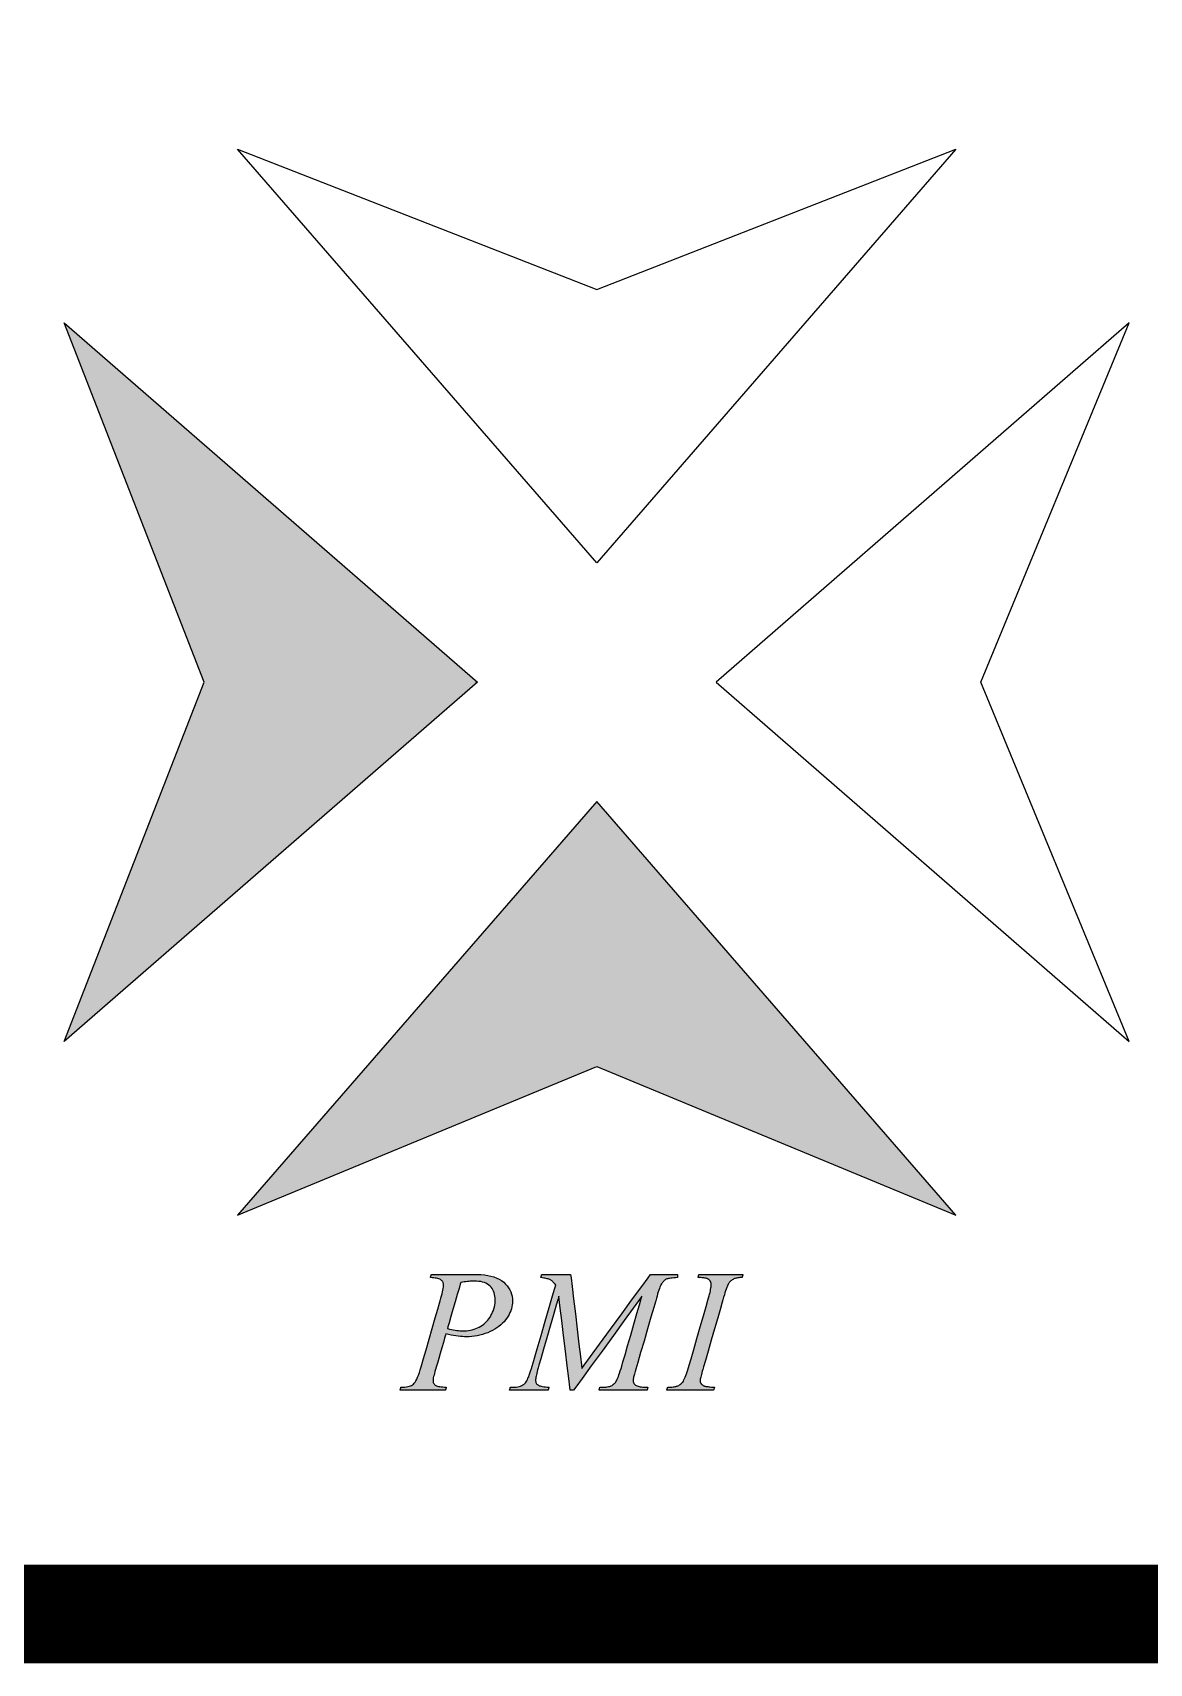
# Model space of a CAD drawing. Header units: millimetres. Extents: x 7456 to 7998, y -452 to -67.
# Drawn here: x 7682.29 to 7702.64, y -451.65 to -421.95 of the extents above; entities that cross this region are included whole.
import ezdxf

# ---------------------------------------------------------------- set-up
doc = ezdxf.new("R2010")
doc.units = ezdxf.units.MM
doc.header["$LTSCALE"] = 10
doc.layers.get('0').update_dxf_attribs({"linetype": 'CONTINUOUS'})
doc.layers.add('str', color=7, linetype='CONTINUOUS', lineweight=25)

# ---------------------------------------------------------------- blocks, each defined once
blk = doc.blocks.new('PMI-Logo-3')
h = blk.add_hatch(color=4)
h.paths.add_polyline_path([(6.666, -0.012), (6.666, 0.012), (0, 5.804), (2.266, 0), (0, -5.804)])
h.paths.add_polyline_path([(8.608, -1.928), (2.804, -8.607), (8.608, -6.206), (14.411, -8.607)])
h.paths.add_polyline_path([(10.281, -11.258), (10.284, -11.243), (10.288, -11.225), (10.293, -11.205), (10.299, -11.182), (10.306, -11.157), (10.314, -11.129), (10.323, -11.099), (10.334, -11.06), (10.364, -10.957), (10.407, -10.807), (10.459, -10.629), (10.512, -10.442), (10.564, -10.265), (10.607, -10.115), (10.637, -10.012), (10.648, -9.973), (10.659, -9.932), (10.67, -9.894), (10.68, -9.86), (10.689, -9.829), (10.699, -9.801), (10.708, -9.777), (10.716, -9.756), (10.724, -9.739), (10.731, -9.724), (10.739, -9.712), (10.747, -9.701), (10.756, -9.69), (10.766, -9.68), (10.776, -9.67), (10.787, -9.661), (10.799, -9.653), (10.812, -9.645), (10.826, -9.638), (10.841, -9.631), (10.859, -9.626), (10.872, -9.623), (10.887, -9.62), (10.903, -9.619), (10.919, -9.617), (10.937, -9.617), (10.956, -9.617), (10.958, -9.611), (10.96, -9.604), (10.963, -9.596), (10.965, -9.588), (10.968, -9.581), (10.971, -9.568), (10.947, -9.568), (10.882, -9.568), (10.787, -9.568), (10.674, -9.568), (10.556, -9.568), (10.444, -9.568), (10.349, -9.568), (10.284, -9.568), (10.259, -9.568), (10.255, -9.581), (10.252, -9.588), (10.25, -9.596), (10.247, -9.604), (10.245, -9.611), (10.243, -9.617), (10.265, -9.617), (10.286, -9.617), (10.306, -9.618), (10.323, -9.619), (10.339, -9.621), (10.353, -9.623), (10.372, -9.626), (10.389, -9.631), (10.404, -9.638), (10.417, -9.646), (10.428, -9.655), (10.438, -9.665), (10.445, -9.676), (10.451, -9.689), (10.455, -9.702), (10.457, -9.717), (10.457, -9.729), (10.457, -9.745), (10.455, -9.764), (10.453, -9.784), (10.449, -9.806), (10.445, -9.83), (10.439, -9.855), (10.432, -9.882), (10.425, -9.911), (10.416, -9.941), (10.405, -9.98), (10.375, -10.084), (10.332, -10.234), (10.281, -10.412), (10.227, -10.599), (10.175, -10.777), (10.132, -10.928), (10.102, -11.031), (10.091, -11.07), (10.081, -11.106), (10.07, -11.14), (10.059, -11.17), (10.049, -11.199), (10.038, -11.225), (10.028, -11.248), (10.018, -11.269), (10.008, -11.287), (9.994, -11.308), (9.979, -11.325), (9.961, -11.34), (9.945, -11.35), (9.933, -11.357), (9.921, -11.363), (9.908, -11.368), (9.894, -11.373), (9.875, -11.378), (9.859, -11.38), (9.843, -11.382), (9.824, -11.384), (9.803, -11.385), (9.78, -11.387), (9.755, -11.387), (9.75, -11.4), (9.747, -11.408), (9.744, -11.416), (9.741, -11.424), (9.736, -11.436), (9.762, -11.436), (9.832, -11.436), (9.932, -11.436), (10.052, -11.436), (10.178, -11.436), (10.297, -11.436), (10.398, -11.436), (10.468, -11.436), (10.494, -11.436), (10.498, -11.424), (10.5, -11.416), (10.503, -11.408), (10.505, -11.4), (10.509, -11.387), (10.483, -11.386), (10.46, -11.384), (10.438, -11.382), (10.419, -11.38), (10.401, -11.378), (10.386, -11.375), (10.372, -11.373), (10.356, -11.369), (10.339, -11.364), (10.325, -11.357), (10.313, -11.35), (10.3, -11.339), (10.289, -11.324), (10.282, -11.307), (10.279, -11.291), (10.279, -11.276)])
h.paths.add_polyline_path([(9.276, -11.372), (9.261, -11.366), (9.247, -11.359), (9.23, -11.349), (9.216, -11.337), (9.206, -11.322), (9.2, -11.305), (9.197, -11.286), (9.198, -11.268), (9.199, -11.255), (9.201, -11.24), (9.203, -11.225), (9.207, -11.209), (9.211, -11.192), (9.216, -11.174), (9.221, -11.155), (9.228, -11.135), (9.239, -11.095), (9.271, -10.986), (9.317, -10.828), (9.372, -10.641), (9.429, -10.445), (9.483, -10.258), (9.529, -10.1), (9.561, -9.991), (9.573, -9.951), (9.583, -9.914), (9.592, -9.88), (9.602, -9.849), (9.611, -9.82), (9.62, -9.794), (9.629, -9.771), (9.638, -9.751), (9.646, -9.734), (9.655, -9.719), (9.663, -9.706), (9.672, -9.694), (9.681, -9.683), (9.69, -9.673), (9.704, -9.66), (9.723, -9.646), (9.741, -9.637), (9.756, -9.634), (9.769, -9.631), (9.786, -9.629), (9.805, -9.626), (9.828, -9.624), (9.853, -9.622), (9.882, -9.619), (9.913, -9.617), (9.913, -9.604), (9.913, -9.596), (9.913, -9.588), (9.913, -9.581), (9.913, -9.568), (9.898, -9.568), (9.858, -9.568), (9.8, -9.568), (9.73, -9.568), (9.658, -9.568), (9.589, -9.568), (9.53, -9.568), (9.49, -9.568), (9.475, -9.568), (9.437, -9.62), (9.335, -9.759), (9.188, -9.961), (9.013, -10.2), (8.83, -10.452), (8.655, -10.691), (8.508, -10.892), (8.406, -11.032), (8.368, -11.084), (8.362, -11.032), (8.345, -10.892), (8.321, -10.691), (8.292, -10.452), (8.262, -10.2), (8.233, -9.961), (8.209, -9.759), (8.192, -9.62), (8.185, -9.568), (8.169, -9.568), (8.127, -9.568), (8.064, -9.568), (7.991, -9.568), (7.913, -9.568), (7.84, -9.568), (7.778, -9.568), (7.735, -9.568), (7.719, -9.568), (7.715, -9.581), (7.713, -9.588), (7.711, -9.596), (7.708, -9.604), (7.705, -9.617), (7.729, -9.62), (7.751, -9.623), (7.771, -9.626), (7.79, -9.63), (7.807, -9.634), (7.822, -9.638), (7.836, -9.643), (7.853, -9.649), (7.872, -9.66), (7.886, -9.671), (7.895, -9.68), (7.905, -9.689), (7.915, -9.7), (7.925, -9.711), (7.935, -9.724), (7.945, -9.737), (7.931, -9.785), (7.893, -9.913), (7.84, -10.098), (7.776, -10.318), (7.708, -10.549), (7.644, -10.769), (7.59, -10.954), (7.553, -11.082), (7.539, -11.13), (7.529, -11.162), (7.518, -11.191), (7.508, -11.218), (7.497, -11.243), (7.487, -11.264), (7.477, -11.283), (7.467, -11.3), (7.457, -11.314), (7.447, -11.325), (7.433, -11.338), (7.416, -11.35), (7.398, -11.36), (7.378, -11.368), (7.356, -11.375), (7.332, -11.38), (7.307, -11.384), (7.279, -11.387), (7.25, -11.387), (7.24, -11.387), (7.228, -11.387), (7.213, -11.387), (7.209, -11.4), (7.207, -11.408), (7.204, -11.416), (7.202, -11.424), (7.198, -11.436), (7.219, -11.436), (7.276, -11.436), (7.359, -11.436), (7.458, -11.436), (7.561, -11.436), (7.66, -11.436), (7.743, -11.436), (7.8, -11.436), (7.821, -11.436), (7.822, -11.435), (7.825, -11.424), (7.828, -11.416), (7.83, -11.408), (7.833, -11.4), (7.835, -11.394), (7.837, -11.387), (7.806, -11.385), (7.778, -11.382), (7.753, -11.379), (7.73, -11.375), (7.71, -11.371), (7.693, -11.367), (7.678, -11.362), (7.661, -11.354), (7.645, -11.341), (7.633, -11.326), (7.624, -11.309), (7.62, -11.289), (7.619, -11.272), (7.62, -11.26), (7.621, -11.245), (7.624, -11.227), (7.627, -11.208), (7.632, -11.185), (7.638, -11.161), (7.645, -11.134), (7.653, -11.105), (7.662, -11.073), (7.673, -11.033), (7.704, -10.927), (7.748, -10.773), (7.801, -10.591), (7.856, -10.399), (7.909, -10.217), (7.953, -10.063), (7.983, -9.957), (7.995, -9.917), (8.001, -9.97), (8.018, -10.109), (8.042, -10.311), (8.071, -10.551), (8.101, -10.803), (8.13, -11.043), (8.155, -11.245), (8.171, -11.384), (8.178, -11.436), (8.185, -11.436), (8.192, -11.436), (8.201, -11.436), (8.21, -11.436), (8.219, -11.436), (8.227, -11.436), (8.234, -11.436), (8.271, -11.384), (8.373, -11.245), (8.52, -11.043), (8.694, -10.803), (8.878, -10.551), (9.052, -10.311), (9.199, -10.109), (9.301, -9.97), (9.339, -9.917), (9.328, -9.955), (9.299, -10.054), (9.258, -10.198), (9.208, -10.369), (9.157, -10.548), (9.107, -10.719), (9.066, -10.863), (9.037, -10.963), (9.026, -11), (9.013, -11.045), (9.001, -11.087), (8.989, -11.124), (8.978, -11.158), (8.967, -11.189), (8.958, -11.215), (8.948, -11.238), (8.94, -11.258), (8.932, -11.273), (8.925, -11.286), (8.917, -11.299), (8.909, -11.31), (8.896, -11.325), (8.879, -11.342), (8.861, -11.354), (8.843, -11.363), (8.829, -11.369), (8.813, -11.374), (8.797, -11.378), (8.779, -11.381), (8.76, -11.384), (8.74, -11.386), (8.719, -11.387), (8.696, -11.387), (8.686, -11.387), (8.674, -11.387), (8.659, -11.387), (8.655, -11.4), (8.653, -11.408), (8.651, -11.416), (8.649, -11.424), (8.645, -11.436), (8.672, -11.436), (8.743, -11.436), (8.846, -11.436), (8.968, -11.436), (9.097, -11.436), (9.219, -11.436), (9.323, -11.436), (9.394, -11.436), (9.42, -11.436), (9.424, -11.424), (9.426, -11.416), (9.428, -11.408), (9.43, -11.4), (9.433, -11.387), (9.424, -11.387), (9.413, -11.387), (9.404, -11.387), (9.4, -11.387), (9.375, -11.387), (9.352, -11.386), (9.331, -11.383), (9.311, -11.38), (9.293, -11.376)])
h.paths.add_polyline_path([(6.079, -10.84), (6.104, -10.751), (6.129, -10.666), (6.15, -10.594), (6.164, -10.544), (6.169, -10.526), (6.213, -10.536), (6.255, -10.544), (6.295, -10.552), (6.333, -10.558), (6.37, -10.563), (6.404, -10.567), (6.438, -10.57), (6.469, -10.572), (6.499, -10.572), (6.545, -10.571), (6.59, -10.568), (6.634, -10.563), (6.678, -10.556), (6.721, -10.546), (6.763, -10.535), (6.805, -10.522), (6.846, -10.506), (6.886, -10.489), (6.924, -10.47), (6.961, -10.449), (6.995, -10.428), (7.028, -10.405), (7.058, -10.381), (7.085, -10.355), (7.111, -10.329), (7.135, -10.301), (7.156, -10.272), (7.175, -10.242), (7.192, -10.212), (7.206, -10.182), (7.219, -10.151), (7.229, -10.121), (7.237, -10.09), (7.242, -10.059), (7.246, -10.028), (7.247, -9.996), (7.245, -9.957), (7.24, -9.919), (7.231, -9.883), (7.219, -9.848), (7.203, -9.814), (7.183, -9.782), (7.16, -9.751), (7.134, -9.721), (7.104, -9.692), (7.07, -9.666), (7.033, -9.643), (6.992, -9.623), (6.947, -9.606), (6.899, -9.592), (6.848, -9.582), (6.792, -9.574), (6.733, -9.569), (6.671, -9.568), (6.646, -9.568), (6.578, -9.568), (6.48, -9.568), (6.364, -9.568), (6.242, -9.568), (6.126, -9.568), (6.028, -9.568), (5.96, -9.568), (5.935, -9.568), (5.931, -9.581), (5.929, -9.588), (5.926, -9.596), (5.924, -9.604), (5.92, -9.617), (5.948, -9.619), (5.975, -9.621), (5.999, -9.624), (6.02, -9.628), (6.039, -9.632), (6.056, -9.637), (6.071, -9.643), (6.088, -9.651), (6.105, -9.666), (6.118, -9.683), (6.126, -9.7), (6.131, -9.72), (6.132, -9.736), (6.131, -9.752), (6.129, -9.771), (6.126, -9.793), (6.121, -9.818), (6.115, -9.847), (6.108, -9.878), (6.099, -9.913), (6.088, -9.951), (6.077, -9.992), (6.066, -10.029), (6.038, -10.127), (5.997, -10.268), (5.949, -10.437), (5.898, -10.613), (5.85, -10.781), (5.809, -10.923), (5.781, -11.021), (5.77, -11.058), (5.756, -11.106), (5.741, -11.15), (5.727, -11.19), (5.713, -11.226), (5.7, -11.257), (5.686, -11.283), (5.673, -11.306), (5.66, -11.323), (5.647, -11.337), (5.633, -11.347), (5.617, -11.357), (5.599, -11.365), (5.579, -11.372), (5.556, -11.377), (5.531, -11.382), (5.504, -11.385), (5.475, -11.387), (5.444, -11.387), (5.442, -11.394), (5.44, -11.4), (5.438, -11.408), (5.435, -11.416), (5.433, -11.424), (5.429, -11.436), (5.454, -11.436), (5.521, -11.436), (5.619, -11.436), (5.735, -11.436), (5.857, -11.436), (5.972, -11.436), (6.07, -11.436), (6.137, -11.436), (6.163, -11.436), (6.163, -11.435), (6.166, -11.424), (6.168, -11.416), (6.171, -11.408), (6.173, -11.4), (6.176, -11.387), (6.146, -11.385), (6.119, -11.383), (6.094, -11.38), (6.072, -11.377), (6.052, -11.373), (6.035, -11.369), (6.02, -11.364), (6.003, -11.357), (5.987, -11.344), (5.975, -11.33), (5.967, -11.315), (5.962, -11.299), (5.962, -11.286), (5.962, -11.272), (5.964, -11.256), (5.967, -11.238), (5.972, -11.216), (5.978, -11.191), (5.985, -11.164), (5.993, -11.134), (6.003, -11.101), (6.014, -11.065), (6.019, -11.046), (6.033, -10.997), (6.054, -10.925)])
h.paths.add_polyline_path([(6.194, -10.439), (6.202, -10.414), (6.221, -10.346), (6.25, -10.247), (6.284, -10.13), (6.319, -10.006), (6.353, -9.889), (6.382, -9.79), (6.401, -9.722), (6.409, -9.696), (6.437, -9.691), (6.465, -9.687), (6.491, -9.683), (6.517, -9.68), (6.542, -9.677), (6.565, -9.675), (6.588, -9.674), (6.61, -9.673), (6.631, -9.673), (6.667, -9.674), (6.702, -9.677), (6.734, -9.682), (6.764, -9.689), (6.792, -9.698), (6.818, -9.709), (6.842, -9.722), (6.864, -9.737), (6.883, -9.754), (6.901, -9.773), (6.916, -9.793), (6.93, -9.814), (6.941, -9.837), (6.95, -9.862), (6.958, -9.888), (6.963, -9.915), (6.966, -9.943), (6.967, -9.974), (6.966, -10.003), (6.964, -10.032), (6.959, -10.061), (6.953, -10.09), (6.946, -10.119), (6.937, -10.147), (6.926, -10.175), (6.913, -10.203), (6.899, -10.23), (6.883, -10.257), (6.866, -10.282), (6.847, -10.306), (6.827, -10.328), (6.806, -10.349), (6.784, -10.368), (6.76, -10.385), (6.735, -10.401), (6.709, -10.416), (6.682, -10.429), (6.654, -10.44), (6.625, -10.45), (6.596, -10.459), (6.566, -10.465), (6.536, -10.471), (6.505, -10.475), (6.473, -10.477), (6.44, -10.478), (6.419, -10.477), (6.396, -10.476), (6.372, -10.473), (6.346, -10.47), (6.318, -10.466), (6.29, -10.461), (6.259, -10.455), (6.227, -10.447)], flags=16)
at = {"color": 4, "linetype": 'Continuous'}
blk.add_line((6.666, -0.012), (6.666, 0.012), dxfattribs=at)
for points in [[(8.608, 6.341, 0), (14.411, 8.607, 0), (8.608, 1.929, 0), (2.804, 8.607, 0), (8.608, 6.341, 0)], [(2.266, 0, 0), (0, 5.804, 0), (6.679, 0, 0), (0, -5.804, 0), (2.266, 0, 0)], [(14.814, 0, 0), (17.215, 5.804, 0), (10.536, 0, 0), (17.215, -5.804, 0), (14.814, 0, 0)], [(8.608, -6.206, 0), (14.411, -8.607, 0), (8.608, -1.928, 0), (2.804, -8.607, 0), (8.608, -6.206, 0)], [(5.935, -9.568, 0), (5.96, -9.568, 0), (6.028, -9.568, 0), (6.126, -9.568, 0), (6.242, -9.568, 0), (6.364, -9.568, 0), (6.48, -9.568, 0), (6.578, -9.568, 0), (6.646, -9.568, 0), (6.671, -9.568, 0), (6.733, -9.569, 0), (6.792, -9.574, 0), (6.848, -9.582, 0), (6.899, -9.592, 0), (6.947, -9.606, 0), (6.992, -9.623, 0), (7.033, -9.643, 0), (7.07, -9.666, 0), (7.104, -9.692, 0), (7.134, -9.721, 0), (7.16, -9.751, 0), (7.183, -9.782, 0), (7.203, -9.814, 0), (7.219, -9.848, 0), (7.231, -9.883, 0), (7.24, -9.919, 0), (7.245, -9.957, 0), (7.247, -9.996, 0), (7.246, -10.028, 0), (7.242, -10.059, 0), (7.237, -10.09, 0), (7.229, -10.121, 0), (7.219, -10.151, 0), (7.206, -10.182, 0), (7.192, -10.212, 0), (7.175, -10.242, 0), (7.156, -10.272, 0), (7.135, -10.301, 0), (7.111, -10.329, 0), (7.085, -10.355, 0), (7.058, -10.381, 0), (7.028, -10.405, 0), (6.995, -10.428, 0), (6.961, -10.449, 0), (6.924, -10.47, 0), (6.886, -10.489, 0), (6.846, -10.506, 0), (6.805, -10.522, 0), (6.763, -10.535, 0), (6.721, -10.546, 0), (6.678, -10.556, 0), (6.634, -10.563, 0), (6.59, -10.568, 0), (6.545, -10.571, 0), (6.499, -10.572, 0), (6.469, -10.572, 0), (6.438, -10.57, 0), (6.404, -10.567, 0), (6.37, -10.563, 0), (6.333, -10.558, 0), (6.295, -10.552, 0), (6.255, -10.544, 0), (6.213, -10.536, 0), (6.169, -10.526, 0), (6.164, -10.544, 0), (6.15, -10.594, 0), (6.129, -10.666, 0), (6.104, -10.751, 0), (6.079, -10.84, 0), (6.054, -10.925, 0), (6.033, -10.997, 0), (6.019, -11.046, 0), (6.014, -11.065, 0), (6.003, -11.101, 0), (5.993, -11.134, 0), (5.985, -11.164, 0), (5.978, -11.191, 0), (5.972, -11.216, 0), (5.967, -11.238, 0), (5.964, -11.256, 0), (5.962, -11.272, 0), (5.962, -11.286, 0), (5.962, -11.295, 0), (5.963, -11.303, 0), (5.966, -11.311, 0), (5.969, -11.319, 0), (5.973, -11.327, 0), (5.978, -11.334, 0), (5.984, -11.341, 0), (5.991, -11.347, 0), (5.999, -11.353, 0), (6.008, -11.359, 0), (6.02, -11.364, 0), (6.035, -11.369, 0), (6.052, -11.373, 0), (6.072, -11.377, 0), (6.094, -11.38, 0), (6.119, -11.383, 0), (6.146, -11.385, 0), (6.176, -11.387, 0), (6.176, -11.389, 0), (6.175, -11.394, 0), (6.173, -11.4, 0), (6.171, -11.408, 0), (6.168, -11.416, 0), (6.166, -11.424, 0), (6.164, -11.43, 0), (6.163, -11.435, 0), (6.163, -11.436, 0), (6.137, -11.436, 0), (6.07, -11.436, 0), (5.972, -11.436, 0), (5.857, -11.436, 0), (5.735, -11.436, 0), (5.619, -11.436, 0), (5.521, -11.436, 0), (5.454, -11.436, 0), (5.429, -11.436, 0), (5.429, -11.435, 0), (5.431, -11.43, 0), (5.433, -11.424, 0), (5.435, -11.416, 0), (5.438, -11.408, 0), (5.44, -11.4, 0), (5.442, -11.394, 0), (5.443, -11.389, 0), (5.444, -11.387, 0), (5.475, -11.387, 0), (5.504, -11.385, 0), (5.531, -11.382, 0), (5.556, -11.377, 0), (5.579, -11.372, 0), (5.599, -11.365, 0), (5.617, -11.357, 0), (5.633, -11.347, 0), (5.647, -11.337, 0), (5.66, -11.323, 0), (5.673, -11.306, 0), (5.686, -11.283, 0), (5.7, -11.257, 0), (5.713, -11.226, 0), (5.727, -11.19, 0), (5.741, -11.15, 0), (5.756, -11.106, 0), (5.77, -11.058, 0), (5.781, -11.021, 0), (5.809, -10.923, 0), (5.85, -10.781, 0), (5.898, -10.613, 0), (5.949, -10.437, 0), (5.997, -10.268, 0), (6.038, -10.127, 0), (6.066, -10.029, 0), (6.077, -9.992, 0), (6.088, -9.951, 0), (6.099, -9.913, 0), (6.108, -9.878, 0), (6.115, -9.847, 0), (6.121, -9.818, 0), (6.126, -9.793, 0), (6.129, -9.771, 0), (6.131, -9.752, 0), (6.132, -9.736, 0), (6.132, -9.725, 0), (6.13, -9.715, 0), (6.128, -9.705, 0), (6.124, -9.696, 0), (6.12, -9.687, 0), (6.115, -9.679, 0), (6.108, -9.67, 0), (6.101, -9.663, 0), (6.093, -9.656, 0), (6.083, -9.649, 0), (6.071, -9.643, 0), (6.056, -9.637, 0), (6.039, -9.632, 0), (6.02, -9.628, 0), (5.999, -9.624, 0), (5.975, -9.621, 0), (5.948, -9.619, 0), (5.92, -9.617, 0), (5.921, -9.615, 0), (5.922, -9.611, 0), (5.924, -9.604, 0), (5.926, -9.596, 0), (5.929, -9.588, 0), (5.931, -9.581, 0), (5.933, -9.574, 0), (5.935, -9.57, 0), (5.935, -9.568, 0)], [(6.194, -10.439, 0), (6.227, -10.447, 0), (6.259, -10.455, 0), (6.29, -10.461, 0), (6.318, -10.466, 0), (6.346, -10.47, 0), (6.372, -10.473, 0), (6.396, -10.476, 0), (6.419, -10.477, 0), (6.44, -10.478, 0), (6.473, -10.477, 0), (6.505, -10.475, 0), (6.536, -10.471, 0), (6.566, -10.465, 0), (6.596, -10.459, 0), (6.625, -10.45, 0), (6.654, -10.44, 0), (6.682, -10.429, 0), (6.709, -10.416, 0), (6.735, -10.401, 0), (6.76, -10.385, 0), (6.784, -10.368, 0), (6.806, -10.349, 0), (6.827, -10.328, 0), (6.847, -10.306, 0), (6.866, -10.282, 0), (6.883, -10.257, 0), (6.899, -10.23, 0), (6.913, -10.203, 0), (6.926, -10.175, 0), (6.937, -10.147, 0), (6.946, -10.119, 0), (6.953, -10.09, 0), (6.959, -10.061, 0), (6.964, -10.032, 0), (6.966, -10.003, 0), (6.967, -9.974, 0), (6.966, -9.943, 0), (6.963, -9.915, 0), (6.958, -9.888, 0), (6.95, -9.862, 0), (6.941, -9.837, 0), (6.93, -9.814, 0), (6.916, -9.793, 0), (6.901, -9.773, 0), (6.883, -9.754, 0), (6.864, -9.737, 0), (6.842, -9.722, 0), (6.818, -9.709, 0), (6.792, -9.698, 0), (6.764, -9.689, 0), (6.734, -9.682, 0), (6.702, -9.677, 0), (6.667, -9.674, 0), (6.631, -9.673, 0), (6.61, -9.673, 0), (6.588, -9.674, 0), (6.565, -9.675, 0), (6.542, -9.677, 0), (6.517, -9.68, 0), (6.491, -9.683, 0), (6.465, -9.687, 0), (6.437, -9.691, 0), (6.409, -9.696, 0), (6.401, -9.722, 0), (6.382, -9.79, 0), (6.353, -9.889, 0), (6.319, -10.006, 0), (6.284, -10.13, 0), (6.25, -10.247, 0), (6.221, -10.346, 0), (6.202, -10.414, 0), (6.194, -10.439, 0)], [(8.185, -9.568, 0), (8.192, -9.62, 0), (8.209, -9.759, 0), (8.233, -9.961, 0), (8.262, -10.2, 0), (8.292, -10.452, 0), (8.321, -10.691, 0), (8.345, -10.892, 0), (8.362, -11.032, 0), (8.368, -11.084, 0), (8.406, -11.032, 0), (8.508, -10.892, 0), (8.655, -10.691, 0), (8.83, -10.452, 0), (9.013, -10.2, 0), (9.188, -9.961, 0), (9.335, -9.759, 0), (9.437, -9.62, 0), (9.475, -9.568, 0), (9.49, -9.568, 0), (9.53, -9.568, 0), (9.589, -9.568, 0), (9.658, -9.568, 0), (9.73, -9.568, 0), (9.8, -9.568, 0), (9.858, -9.568, 0), (9.898, -9.568, 0), (9.913, -9.568, 0), (9.913, -9.57, 0), (9.913, -9.574, 0), (9.913, -9.581, 0), (9.913, -9.588, 0), (9.913, -9.596, 0), (9.913, -9.604, 0), (9.913, -9.611, 0), (9.913, -9.615, 0), (9.913, -9.617, 0), (9.882, -9.619, 0), (9.853, -9.622, 0), (9.828, -9.624, 0), (9.805, -9.626, 0), (9.786, -9.629, 0), (9.769, -9.631, 0), (9.756, -9.634, 0), (9.745, -9.636, 0), (9.738, -9.638, 0), (9.728, -9.643, 0), (9.718, -9.649, 0), (9.709, -9.656, 0), (9.699, -9.664, 0), (9.69, -9.673, 0), (9.681, -9.683, 0), (9.672, -9.694, 0), (9.663, -9.706, 0), (9.655, -9.719, 0), (9.646, -9.734, 0), (9.638, -9.751, 0), (9.629, -9.771, 0), (9.62, -9.794, 0), (9.611, -9.82, 0), (9.602, -9.849, 0), (9.592, -9.88, 0), (9.583, -9.914, 0), (9.573, -9.951, 0), (9.561, -9.991, 0), (9.529, -10.1, 0), (9.483, -10.258, 0), (9.429, -10.445, 0), (9.372, -10.641, 0), (9.317, -10.828, 0), (9.271, -10.986, 0), (9.239, -11.095, 0), (9.228, -11.135, 0), (9.221, -11.155, 0), (9.216, -11.174, 0), (9.211, -11.192, 0), (9.207, -11.209, 0), (9.203, -11.225, 0), (9.201, -11.24, 0), (9.199, -11.255, 0), (9.198, -11.268, 0), (9.197, -11.28, 0), (9.198, -11.29, 0), (9.199, -11.3, 0), (9.201, -11.309, 0), (9.205, -11.318, 0), (9.209, -11.326, 0), (9.214, -11.333, 0), (9.22, -11.34, 0), (9.227, -11.346, 0), (9.234, -11.352, 0), (9.247, -11.359, 0), (9.261, -11.366, 0), (9.276, -11.372, 0), (9.293, -11.376, 0), (9.311, -11.38, 0), (9.331, -11.383, 0), (9.352, -11.386, 0), (9.375, -11.387, 0), (9.4, -11.387, 0), (9.401, -11.387, 0), (9.404, -11.387, 0), (9.408, -11.387, 0), (9.413, -11.387, 0), (9.419, -11.387, 0), (9.424, -11.387, 0), (9.429, -11.387, 0), (9.432, -11.387, 0), (9.433, -11.387, 0), (9.432, -11.389, 0), (9.431, -11.394, 0), (9.43, -11.4, 0), (9.428, -11.408, 0), (9.426, -11.416, 0), (9.424, -11.424, 0), (9.422, -11.43, 0), (9.421, -11.435, 0), (9.42, -11.436, 0), (9.394, -11.436, 0), (9.323, -11.436, 0), (9.219, -11.436, 0), (9.097, -11.436, 0), (8.968, -11.436, 0), (8.846, -11.436, 0), (8.743, -11.436, 0), (8.672, -11.436, 0), (8.645, -11.436, 0), (8.645, -11.435, 0), (8.647, -11.43, 0), (8.649, -11.424, 0), (8.651, -11.416, 0), (8.653, -11.408, 0), (8.655, -11.4, 0), (8.657, -11.394, 0), (8.658, -11.389, 0), (8.659, -11.387, 0), (8.66, -11.387, 0), (8.663, -11.387, 0), (8.668, -11.387, 0), (8.674, -11.387, 0), (8.68, -11.387, 0), (8.686, -11.387, 0), (8.691, -11.387, 0), (8.695, -11.387, 0), (8.696, -11.387, 0), (8.719, -11.387, 0), (8.74, -11.386, 0), (8.76, -11.384, 0), (8.779, -11.381, 0), (8.797, -11.378, 0), (8.813, -11.374, 0), (8.829, -11.369, 0), (8.843, -11.363, 0), (8.856, -11.357, 0), (8.865, -11.352, 0), (8.874, -11.345, 0), (8.883, -11.338, 0), (8.892, -11.329, 0), (8.9, -11.32, 0), (8.909, -11.31, 0), (8.917, -11.299, 0), (8.925, -11.286, 0), (8.932, -11.273, 0), (8.94, -11.258, 0), (8.948, -11.238, 0), (8.958, -11.215, 0), (8.967, -11.189, 0), (8.978, -11.158, 0), (8.989, -11.124, 0), (9.001, -11.087, 0), (9.013, -11.045, 0), (9.026, -11, 0), (9.037, -10.963, 0), (9.066, -10.863, 0), (9.107, -10.719, 0), (9.157, -10.548, 0), (9.208, -10.369, 0), (9.258, -10.198, 0), (9.299, -10.054, 0), (9.328, -9.955, 0), (9.339, -9.917, 0), (9.301, -9.97, 0), (9.199, -10.109, 0), (9.052, -10.311, 0), (8.878, -10.551, 0), (8.694, -10.803, 0), (8.52, -11.043, 0), (8.373, -11.245, 0), (8.271, -11.384, 0), (8.234, -11.436, 0), (8.232, -11.436, 0), (8.227, -11.436, 0), (8.219, -11.436, 0), (8.21, -11.436, 0), (8.201, -11.436, 0), (8.192, -11.436, 0), (8.185, -11.436, 0), (8.18, -11.436, 0), (8.178, -11.436, 0), (8.171, -11.384, 0), (8.155, -11.245, 0), (8.13, -11.043, 0), (8.101, -10.803, 0), (8.071, -10.551, 0), (8.042, -10.311, 0), (8.018, -10.109, 0), (8.001, -9.97, 0), (7.995, -9.917, 0), (7.983, -9.957, 0), (7.953, -10.063, 0), (7.909, -10.217, 0), (7.856, -10.399, 0), (7.801, -10.591, 0), (7.748, -10.773, 0), (7.704, -10.927, 0), (7.673, -11.033, 0), (7.662, -11.073, 0), (7.653, -11.105, 0), (7.645, -11.134, 0), (7.638, -11.161, 0), (7.632, -11.185, 0), (7.627, -11.208, 0), (7.624, -11.227, 0), (7.621, -11.245, 0), (7.62, -11.26, 0), (7.619, -11.272, 0), (7.62, -11.283, 0), (7.621, -11.294, 0), (7.623, -11.304, 0), (7.626, -11.313, 0), (7.631, -11.322, 0), (7.636, -11.33, 0), (7.642, -11.338, 0), (7.648, -11.344, 0), (7.656, -11.351, 0), (7.666, -11.356, 0), (7.678, -11.362, 0), (7.693, -11.367, 0), (7.71, -11.371, 0), (7.73, -11.375, 0), (7.753, -11.379, 0), (7.778, -11.382, 0), (7.806, -11.385, 0), (7.837, -11.387, 0), (7.836, -11.389, 0), (7.835, -11.394, 0), (7.833, -11.4, 0), (7.83, -11.408, 0), (7.828, -11.416, 0), (7.825, -11.424, 0), (7.823, -11.43, 0), (7.822, -11.435, 0), (7.821, -11.436, 0), (7.8, -11.436, 0), (7.743, -11.436, 0), (7.66, -11.436, 0), (7.561, -11.436, 0), (7.458, -11.436, 0), (7.359, -11.436, 0), (7.276, -11.436, 0), (7.219, -11.436, 0), (7.198, -11.436, 0), (7.198, -11.435, 0), (7.2, -11.43, 0), (7.202, -11.424, 0), (7.204, -11.416, 0), (7.207, -11.408, 0), (7.209, -11.4, 0), (7.211, -11.394, 0), (7.212, -11.389, 0), (7.213, -11.387, 0), (7.214, -11.387, 0), (7.218, -11.387, 0), (7.222, -11.387, 0), (7.228, -11.387, 0), (7.235, -11.387, 0), (7.24, -11.387, 0), (7.245, -11.387, 0), (7.249, -11.387, 0), (7.25, -11.387, 0), (7.279, -11.387, 0), (7.307, -11.384, 0), (7.332, -11.38, 0), (7.356, -11.375, 0), (7.378, -11.368, 0), (7.398, -11.36, 0), (7.416, -11.35, 0), (7.433, -11.338, 0), (7.447, -11.325, 0), (7.457, -11.314, 0), (7.467, -11.3, 0), (7.477, -11.283, 0), (7.487, -11.264, 0), (7.497, -11.243, 0), (7.508, -11.218, 0), (7.518, -11.191, 0), (7.529, -11.162, 0), (7.539, -11.13, 0), (7.553, -11.082, 0), (7.59, -10.954, 0), (7.644, -10.769, 0), (7.708, -10.549, 0), (7.776, -10.318, 0), (7.84, -10.098, 0), (7.893, -9.913, 0), (7.931, -9.785, 0), (7.945, -9.737, 0), (7.935, -9.724, 0), (7.925, -9.711, 0), (7.915, -9.7, 0), (7.905, -9.689, 0), (7.895, -9.68, 0), (7.886, -9.671, 0), (7.876, -9.664, 0), (7.867, -9.657, 0), (7.858, -9.652, 0), (7.848, -9.647, 0), (7.836, -9.643, 0), (7.822, -9.638, 0), (7.807, -9.634, 0), (7.79, -9.63, 0), (7.771, -9.626, 0), (7.751, -9.623, 0), (7.729, -9.62, 0), (7.705, -9.617, 0), (7.705, -9.615, 0), (7.707, -9.611, 0), (7.708, -9.604, 0), (7.711, -9.596, 0), (7.713, -9.588, 0), (7.715, -9.581, 0), (7.717, -9.574, 0), (7.718, -9.57, 0), (7.719, -9.568, 0), (7.735, -9.568, 0), (7.778, -9.568, 0), (7.84, -9.568, 0), (7.913, -9.568, 0), (7.991, -9.568, 0), (8.064, -9.568, 0), (8.127, -9.568, 0), (8.169, -9.568, 0), (8.185, -9.568, 0)], [(10.509, -11.387, 0), (10.509, -11.389, 0), (10.507, -11.394, 0), (10.505, -11.4, 0), (10.503, -11.408, 0), (10.5, -11.416, 0), (10.498, -11.424, 0), (10.496, -11.43, 0), (10.494, -11.435, 0), (10.494, -11.436, 0), (10.468, -11.436, 0), (10.398, -11.436, 0), (10.297, -11.436, 0), (10.178, -11.436, 0), (10.052, -11.436, 0), (9.932, -11.436, 0), (9.832, -11.436, 0), (9.762, -11.436, 0), (9.736, -11.436, 0), (9.737, -11.435, 0), (9.738, -11.43, 0), (9.741, -11.424, 0), (9.744, -11.416, 0), (9.747, -11.408, 0), (9.75, -11.4, 0), (9.753, -11.394, 0), (9.755, -11.389, 0), (9.755, -11.387, 0), (9.78, -11.387, 0), (9.803, -11.385, 0), (9.824, -11.384, 0), (9.843, -11.382, 0), (9.859, -11.38, 0), (9.875, -11.378, 0), (9.888, -11.375, 0), (9.899, -11.371, 0), (9.908, -11.368, 0), (9.921, -11.363, 0), (9.933, -11.357, 0), (9.945, -11.35, 0), (9.956, -11.343, 0), (9.966, -11.336, 0), (9.975, -11.329, 0), (9.983, -11.32, 0), (9.991, -11.312, 0), (9.998, -11.303, 0), (10.008, -11.287, 0), (10.018, -11.269, 0), (10.028, -11.248, 0), (10.038, -11.225, 0), (10.049, -11.199, 0), (10.059, -11.17, 0), (10.07, -11.14, 0), (10.081, -11.106, 0), (10.091, -11.07, 0), (10.102, -11.031, 0), (10.132, -10.928, 0), (10.175, -10.777, 0), (10.227, -10.599, 0), (10.281, -10.412, 0), (10.332, -10.234, 0), (10.375, -10.084, 0), (10.405, -9.98, 0), (10.416, -9.941, 0), (10.425, -9.911, 0), (10.432, -9.882, 0), (10.439, -9.855, 0), (10.445, -9.83, 0), (10.449, -9.806, 0), (10.453, -9.784, 0), (10.455, -9.764, 0), (10.457, -9.745, 0), (10.457, -9.729, 0), (10.457, -9.721, 0), (10.457, -9.713, 0), (10.455, -9.706, 0), (10.454, -9.699, 0), (10.452, -9.692, 0), (10.449, -9.686, 0), (10.447, -9.679, 0), (10.443, -9.674, 0), (10.44, -9.668, 0), (10.435, -9.663, 0), (10.431, -9.657, 0), (10.426, -9.653, 0), (10.42, -9.648, 0), (10.414, -9.644, 0), (10.407, -9.64, 0), (10.4, -9.636, 0), (10.393, -9.633, 0), (10.385, -9.63, 0), (10.376, -9.627, 0), (10.365, -9.625, 0), (10.353, -9.623, 0), (10.339, -9.621, 0), (10.323, -9.619, 0), (10.306, -9.618, 0), (10.286, -9.617, 0), (10.265, -9.617, 0), (10.243, -9.617, 0), (10.243, -9.615, 0), (10.245, -9.611, 0), (10.247, -9.604, 0), (10.25, -9.596, 0), (10.252, -9.588, 0), (10.255, -9.581, 0), (10.257, -9.574, 0), (10.259, -9.57, 0), (10.259, -9.568, 0), (10.284, -9.568, 0), (10.349, -9.568, 0), (10.444, -9.568, 0), (10.556, -9.568, 0), (10.674, -9.568, 0), (10.787, -9.568, 0), (10.882, -9.568, 0), (10.947, -9.568, 0), (10.971, -9.568, 0), (10.971, -9.57, 0), (10.97, -9.574, 0), (10.968, -9.581, 0), (10.965, -9.588, 0), (10.963, -9.596, 0), (10.96, -9.604, 0), (10.958, -9.611, 0), (10.957, -9.615, 0), (10.956, -9.617, 0), (10.937, -9.617, 0), (10.919, -9.617, 0), (10.903, -9.619, 0), (10.887, -9.62, 0), (10.872, -9.623, 0), (10.859, -9.626, 0), (10.847, -9.629, 0), (10.836, -9.633, 0), (10.826, -9.638, 0), (10.812, -9.645, 0), (10.799, -9.653, 0), (10.787, -9.661, 0), (10.776, -9.67, 0), (10.766, -9.68, 0), (10.756, -9.69, 0), (10.747, -9.701, 0), (10.739, -9.712, 0), (10.731, -9.724, 0), (10.724, -9.739, 0), (10.716, -9.756, 0), (10.708, -9.777, 0), (10.699, -9.801, 0), (10.689, -9.829, 0), (10.68, -9.86, 0), (10.67, -9.894, 0), (10.659, -9.932, 0), (10.648, -9.973, 0), (10.637, -10.012, 0), (10.607, -10.115, 0), (10.564, -10.265, 0), (10.512, -10.442, 0), (10.459, -10.629, 0), (10.407, -10.807, 0), (10.364, -10.957, 0), (10.334, -11.06, 0), (10.323, -11.099, 0), (10.314, -11.129, 0), (10.306, -11.157, 0), (10.299, -11.182, 0), (10.293, -11.205, 0), (10.288, -11.225, 0), (10.284, -11.243, 0), (10.281, -11.258, 0), (10.28, -11.27, 0), (10.279, -11.28, 0), (10.279, -11.287, 0), (10.28, -11.294, 0), (10.281, -11.3, 0), (10.282, -11.306, 0), (10.284, -11.312, 0), (10.287, -11.318, 0), (10.289, -11.324, 0), (10.293, -11.329, 0), (10.296, -11.334, 0), (10.3, -11.339, 0), (10.305, -11.343, 0), (10.31, -11.347, 0), (10.316, -11.351, 0), (10.322, -11.355, 0), (10.328, -11.359, 0), (10.336, -11.362, 0), (10.343, -11.365, 0), (10.351, -11.368, 0), (10.361, -11.371, 0), (10.372, -11.373, 0), (10.386, -11.375, 0), (10.401, -11.378, 0), (10.419, -11.38, 0), (10.438, -11.382, 0), (10.46, -11.384, 0), (10.483, -11.386, 0), (10.509, -11.387, 0)]]:
    blk.add_polyline3d(points, dxfattribs=at)

msp = doc.modelspace()

# ---------------------------------------------------------------- linework, layer by layer
at = {"layer": 'str', "const_width": 1.7994}
msp.add_lwpolyline([(7456.415, -450.7468), (7997.5735, -450.7468), (7997.5735, -68.0704), (7456.415, -68.0704)], close=True, dxfattribs=at)
msp.add_lwpolyline([(7456.415, -450.7468), (7997.5735, -450.7468), (7997.5735, -68.0704), (7456.415, -68.0704)], close=True, dxfattribs=at)

# ---------------------------------------------------------------- block references
at = {"layer": 'str', "xscale": 1.127413533005156, "yscale": 1.127413533005156, "zscale": 1.127413533005156}
msp.add_blockref('PMI-Logo-3', (7682.8687, -433.78), dxfattribs=at)
msp.add_blockref('PMI-Logo-3', (7682.8687, -433.78), dxfattribs=at)

doc.saveas('drawing.dxf')
